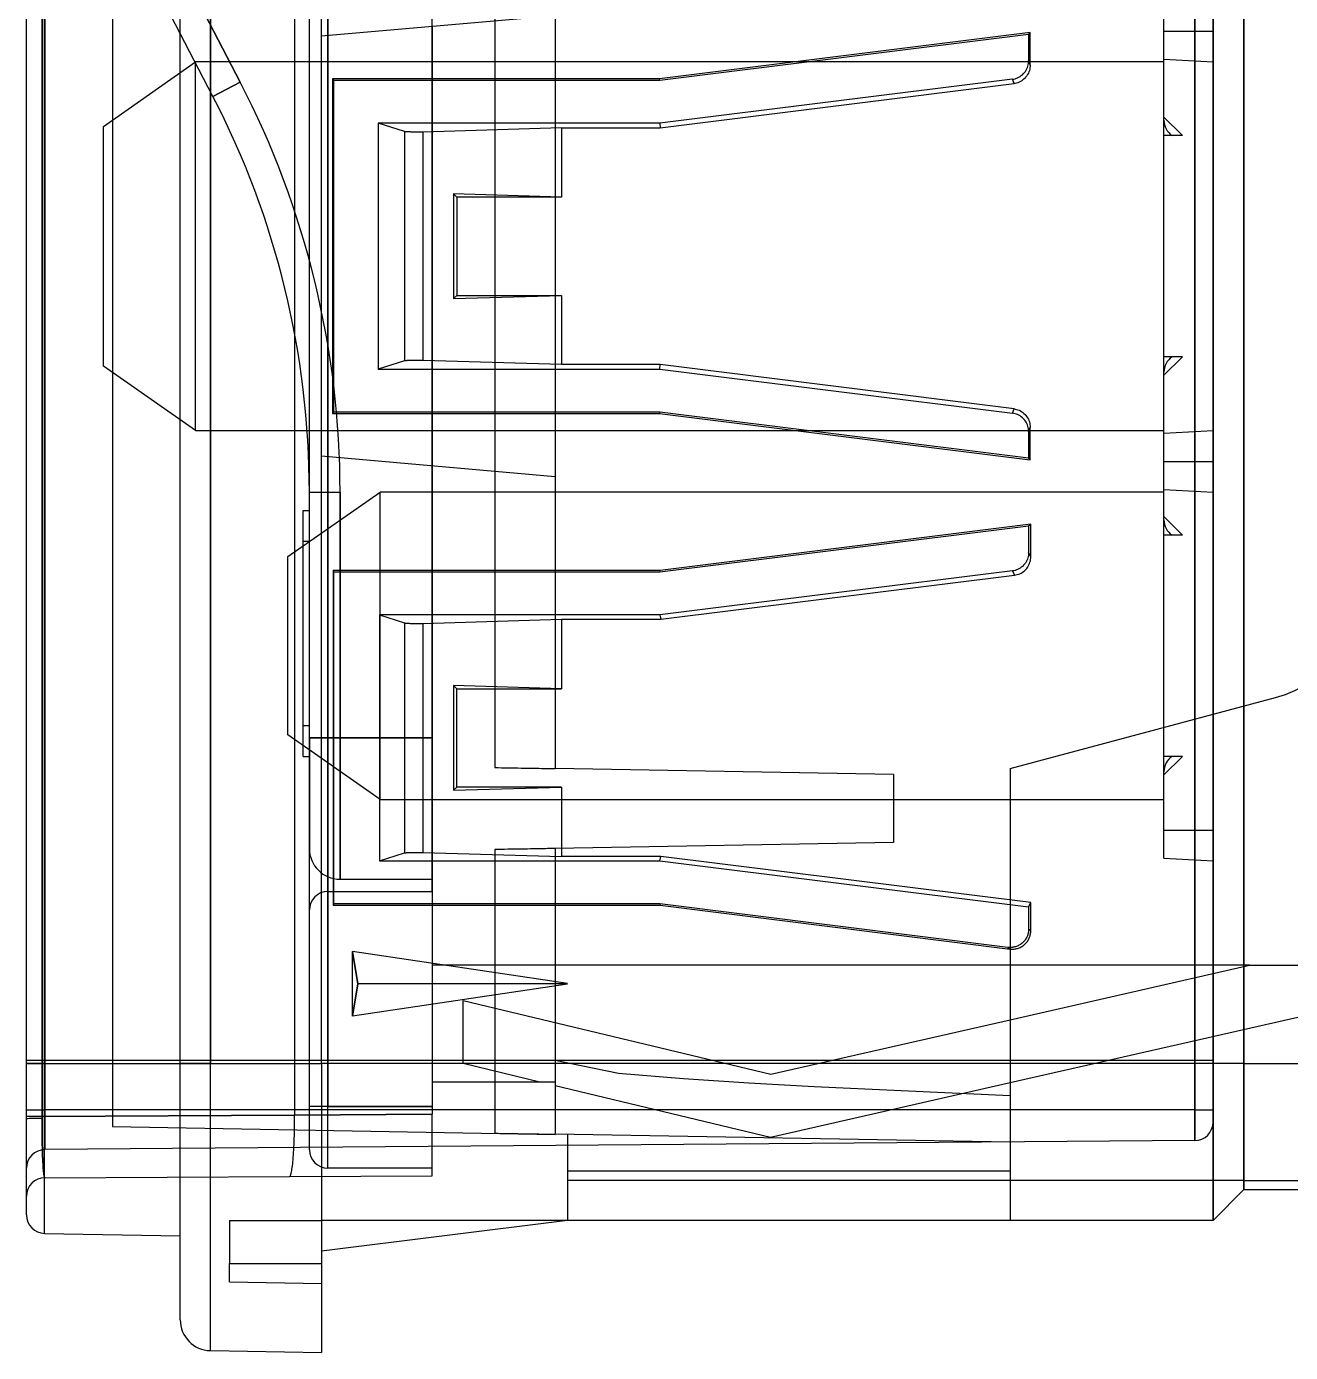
# Model space of a CAD drawing. Header units: millimetres. Extents: x -4.8 to 51.9, y -18 to 18.
# Drawn here: x -4.8 to 15.76, y -18 to 3.58 of the extents above; entities that cross this region are included whole.
import ezdxf

# ---------------------------------------------------------------- set-up
doc = ezdxf.new("R2010")
doc.units = ezdxf.units.MM
doc.layers.add('MAIN-1', color=7, linetype='Continuous')
doc.layers.add('MAIN-2', color=7, linetype='Continuous')

msp = doc.modelspace()

# ---------------------------------------------------------------- linework, layer by layer
at = {"layer": 'MAIN-1'}
for p, q in [((-4.8, -13.3), (-4.8, 13.3)), ((-4.505, 13.3), (-4.505, -13.3)), ((-2.3, -13.3), (-2.3, 13.3)), ((-1.809, 13.3), (-1.809, -13.3)), ((0, -13.3), (0, 13.3)), ((11.524, 3.478), (5.498, 2.724)), ((11.5, 3.45), (11.524, 3.478)), ((11.524, 2.944), (11.524, 3.478)), ((5.5, 2.7), (11.5, 3.45)), ((11.5, 3.45), (11.5, 3.015)), ((11.4, 2.791), (11.417, 2.808)), ((11.417, 2.808), (11.433, 2.825)), ((11.433, 2.825), (11.447, 2.845)), ((11.447, 2.845), (11.46, 2.865)), ((11.46, 2.865), (11.471, 2.885)), ((11.471, 2.885), (11.48, 2.907)), ((11.48, 2.907), (11.487, 2.929)), ((11.495, 2.815), (11.484, 2.794)), ((11.487, 2.929), (11.493, 2.95)), ((11.493, 2.95), (11.497, 2.972)), ((11.504, 2.836), (11.495, 2.815)), ((11.497, 2.972), (11.499, 2.994)), ((11.499, 2.994), (11.5, 3.015)), ((11.5, 3.015), (11.524, 2.944)), ((11.512, 2.858), (11.504, 2.836)), ((11.517, 2.88), (11.512, 2.858)), ((11.521, 2.901), (11.517, 2.88)), ((11.524, 2.923), (11.521, 2.901)), ((11.524, 2.944), (11.524, 2.923)), ((0.176, 2.724), (0.176, -2.724)), ((5.498, 2.724), (0.176, 2.724)), ((0.2, 2.7), (0.176, 2.724)), ((0.2, 2.7), (5.5, 2.7)), ((0.2, -2.7), (0.2, 2.7)), ((1.8, 2.7), (1.8, 2)), ((5.5, 2.7), (5.498, 2.724)), ((11.237, 2.717), (5.5, 2)), ((5.505, 1.927), (11.262, 2.646)), ((11.237, 2.717), (11.258, 2.721)), ((11.262, 2.646), (11.237, 2.717)), ((11.258, 2.721), (11.279, 2.726)), ((11.283, 2.65), (11.262, 2.646)), ((11.279, 2.726), (11.301, 2.732)), ((11.304, 2.655), (11.283, 2.65)), ((11.301, 2.732), (11.321, 2.74)), ((11.325, 2.661), (11.304, 2.655)), ((11.321, 2.74), (11.342, 2.751)), ((11.346, 2.67), (11.325, 2.661)), ((11.342, 2.751), (11.362, 2.762)), ((11.367, 2.68), (11.346, 2.67)), ((11.362, 2.762), (11.381, 2.776)), ((11.387, 2.692), (11.367, 2.68)), ((11.381, 2.776), (11.4, 2.791)), ((11.406, 2.705), (11.387, 2.692)), ((11.424, 2.72), (11.406, 2.705)), ((11.441, 2.737), (11.424, 2.72)), ((11.457, 2.755), (11.441, 2.737)), ((11.471, 2.774), (11.457, 2.755)), ((11.484, 2.794), (11.471, 2.774)), ((0.922, 2), (0.922, -2)), ((5.5, 2), (0.922, 2)), ((1.35, 1.866), (0.922, 2)), ((5.5, 2), (5.505, 1.927)), ((1.352, 1.865), (1.35, 1.866)), ((1.35, 1.866), (1.35, -1.866)), ((1.354, 1.865), (1.352, 1.865)), ((1.357, 1.864), (1.354, 1.865)), ((1.36, 1.864), (1.357, 1.864)), ((1.364, 1.863), (1.36, 1.864)), ((1.369, 1.863), (1.364, 1.863)), ((1.374, 1.862), (1.369, 1.863)), ((1.38, 1.862), (1.374, 1.862)), ((1.386, 1.861), (1.38, 1.862)), ((1.393, 1.861), (1.386, 1.861)), ((1.4, 1.86), (1.393, 1.861)), ((1.408, 1.86), (1.4, 1.86)), ((1.417, 1.86), (1.408, 1.86)), ((1.426, 1.859), (1.417, 1.86)), ((1.436, 1.859), (1.426, 1.859)), ((1.446, 1.859), (1.436, 1.859)), ((1.457, 1.858), (1.446, 1.859)), ((1.467, 1.858), (1.457, 1.858)), ((1.478, 1.858), (1.467, 1.858)), ((1.49, 1.858), (1.478, 1.858)), ((1.501, 1.857), (1.49, 1.858)), ((1.513, 1.857), (1.501, 1.857)), ((1.524, 1.857), (1.513, 1.857)), ((1.536, 1.857), (1.524, 1.857)), ((1.547, 1.857), (1.536, 1.857)), ((1.559, 1.857), (1.547, 1.857)), ((1.57, 1.857), (1.559, 1.857)), ((1.581, 1.857), (1.57, 1.857)), ((1.591, 1.857), (1.581, 1.857)), ((1.602, 1.857), (1.591, 1.857)), ((1.611, 1.858), (1.602, 1.857)), ((1.621, 1.858), (1.611, 1.858)), ((1.63, 1.858), (1.621, 1.858)), ((1.639, 1.858), (1.63, 1.858)), ((1.647, 1.858), (1.639, 1.858)), ((3.899, 1.927), (1.647, 1.858)), ((1.647, 1.858), (1.647, -1.858)), ((3.899, 1.927), (5.505, 1.927)), ((3.899, 1.927), (3.899, 0.8)), ((2.146, 0.853), (2.199, 0.8)), ((2.146, 0.853), (2.146, -0.853)), ((3.899, 0.8), (2.146, 0.853)), ((3.899, 0.8), (2.199, 0.8)), ((2.199, 0.8), (2.199, -0.8)), ((2.146, -0.853), (2.199, -0.8)), ((2.146, -0.853), (3.899, -0.8)), ((2.199, -0.8), (3.899, -0.8)), ((3.899, -0.8), (3.899, -1.927)), ((1.35, -1.866), (0.922, -2)), ((1.352, -1.865), (1.35, -1.866)), ((1.354, -1.865), (1.352, -1.865)), ((1.357, -1.864), (1.354, -1.865)), ((1.36, -1.864), (1.357, -1.864)), ((1.364, -1.863), (1.36, -1.864)), ((1.369, -1.863), (1.364, -1.863)), ((1.374, -1.862), (1.369, -1.863)), ((1.38, -1.862), (1.374, -1.862)), ((1.386, -1.861), (1.38, -1.862)), ((1.393, -1.861), (1.386, -1.861)), ((1.4, -1.86), (1.393, -1.861)), ((1.408, -1.86), (1.4, -1.86)), ((1.417, -1.86), (1.408, -1.86)), ((1.426, -1.859), (1.417, -1.86)), ((1.436, -1.859), (1.426, -1.859)), ((1.446, -1.859), (1.436, -1.859)), ((1.457, -1.858), (1.446, -1.859)), ((1.467, -1.858), (1.457, -1.858)), ((1.478, -1.858), (1.467, -1.858)), ((1.49, -1.858), (1.478, -1.858)), ((1.501, -1.857), (1.49, -1.858)), ((1.513, -1.857), (1.501, -1.857)), ((1.524, -1.857), (1.513, -1.857)), ((1.536, -1.857), (1.524, -1.857)), ((1.547, -1.857), (1.536, -1.857)), ((1.559, -1.857), (1.547, -1.857)), ((1.57, -1.857), (1.559, -1.857)), ((1.581, -1.857), (1.57, -1.857)), ((1.591, -1.857), (1.581, -1.857)), ((1.602, -1.857), (1.591, -1.857)), ((1.611, -1.858), (1.602, -1.857)), ((1.621, -1.858), (1.611, -1.858)), ((1.63, -1.858), (1.621, -1.858)), ((1.639, -1.858), (1.63, -1.858)), ((1.647, -1.858), (1.639, -1.858)), ((3.899, -1.927), (1.647, -1.858)), ((5.505, -1.927), (3.899, -1.927)), ((5.5, -2), (5.505, -1.927)), ((11.262, -2.646), (5.505, -1.927)), ((0.922, -2), (5.5, -2)), ((1.8, -2), (1.8, -2.7)), ((5.5, -2), (11.237, -2.717)), ((0.2, -2.7), (0.176, -2.724)), ((0.176, -2.724), (5.498, -2.724)), ((5.5, -2.7), (0.2, -2.7)), ((5.5, -2.7), (5.498, -2.724)), ((5.498, -2.724), (11.524, -3.478)), ((11.5, -3.45), (5.5, -2.7)), ((11.237, -2.717), (11.262, -2.646)), ((11.258, -2.721), (11.237, -2.717)), ((11.279, -2.726), (11.258, -2.721)), ((11.262, -2.646), (11.283, -2.65)), ((11.301, -2.732), (11.279, -2.726)), ((11.283, -2.65), (11.304, -2.655)), ((11.321, -2.74), (11.301, -2.732)), ((11.304, -2.655), (11.325, -2.661)), ((11.342, -2.751), (11.321, -2.74)), ((11.325, -2.661), (11.346, -2.67)), ((11.362, -2.762), (11.342, -2.751)), ((11.346, -2.67), (11.367, -2.68)), ((11.381, -2.776), (11.362, -2.762)), ((11.367, -2.68), (11.387, -2.692)), ((11.4, -2.791), (11.381, -2.776)), ((11.387, -2.692), (11.406, -2.705)), ((11.417, -2.808), (11.4, -2.791)), ((11.406, -2.705), (11.424, -2.72)), ((11.424, -2.72), (11.441, -2.737)), ((11.441, -2.737), (11.457, -2.755)), ((11.457, -2.755), (11.471, -2.774)), ((11.471, -2.774), (11.484, -2.794)), ((11.484, -2.794), (11.495, -2.815)), ((11.433, -2.825), (11.417, -2.808)), ((11.447, -2.845), (11.433, -2.825)), ((11.46, -2.865), (11.447, -2.845)), ((11.471, -2.885), (11.46, -2.865)), ((11.48, -2.907), (11.471, -2.885)), ((11.487, -2.929), (11.48, -2.907)), ((11.493, -2.95), (11.487, -2.929)), ((11.497, -2.972), (11.493, -2.95)), ((11.495, -2.815), (11.504, -2.836)), ((11.499, -2.994), (11.497, -2.972)), ((11.5, -3.015), (11.499, -2.994)), ((11.524, -2.944), (11.5, -3.015)), ((11.5, -3.015), (11.5, -3.45)), ((11.504, -2.836), (11.512, -2.858)), ((11.512, -2.858), (11.517, -2.88)), ((11.517, -2.88), (11.521, -2.901)), ((11.521, -2.901), (11.524, -2.923)), ((11.524, -2.923), (11.524, -2.944)), ((11.524, -3.478), (11.524, -2.944)), ((11.5, -3.45), (11.524, -3.478)), ((11.2, -8.5), (15.518, -7.343)), ((11.2, -8.5), (11.2, -13.25)), ((0.5, -12.526), (0.5, -11.474)), ((4, -11.995), (0.5, -11.474)), ((0.5, -11.474), (0.59, -12)), ((15.095, -11.7), (11.2, -11.7)), ((11.2, -12.587), (15.095, -11.7)), ((19.6, -11.7), (11.2, -13.612)), ((14.5, -11.835), (14.5, -11.7)), ((15, -11.7), (15, -11.722)), ((0.59, -12), (0.5, -12.526)), ((4, -12.005), (0.5, -12.526)), ((4, -12), (0.59, -12)), ((14.5, -15.2), (14.5, -12.861)), ((15, -12.747), (15, -15.2)), ((-4.8, -15.762), (-4.8, -13.3)), ((-4.8, -13.3), (-4.505, -13.3)), ((-4.505, -13.3), (-2.3, -13.3)), ((-4.505, -16.062), (-4.505, -13.3)), ((-2.3, -17.469), (-2.3, -13.3)), ((-2.3, -13.3), (-1.809, -13.3)), ((-1.809, -13.3), (0, -13.3)), ((-1.809, -17.968), (-1.809, -13.3)), ((11.2, -13.25), (0, -13.25)), ((0, -13.3), (0, -18)), ((11.2, -13.25), (11.2, -15.85)), ((14.5, -15.2), (11.2, -15.2)), ((15, -15.2), (14.5, -15.2)), ((14.5, -15.85), (14.5, -15.2)), ((15, -15.2), (16, -15.2)), ((15, -15.2), (15, -15.35)), ((15, -15.35), (14.5, -15.85)), ((15, -15.35), (16, -15.35)), ((11.2, -15.85), (0, -15.85)), ((4, -15.855), (0, -16.35)), ((14.5, -15.85), (11.2, -15.85)), ((-4.505, -16.062), (-2.3, -16.1)), ((-1.809, -17.968), (0, -18))]:
    msp.add_line(p, q, dxfattribs=at)
for centre, radius, start, end in [((15, -5.411), 2, 285, 0), ((-4.5, -15.762), 0.3, 180, 268.9999), ((-1.8, -17.469), 0.5, 180, 269)]:
    msp.add_arc(centre, radius, start, end, dxfattribs=at)
at = {"layer": 'MAIN-2'}
for p, q in [((-3.4, 14.325), (-3.4, -14.325)), ((-4.548, 14.159), (-4.548, -14.159)), ((-4.548, -14.159), (-4.548, 14.159)), ((-4.502, -14.05), (-4.502, 14.05)), ((-0.44, 14.137), (-0.44, -14.137)), ((-0.44, 14.137), (-0.44, -14.137)), ((14.202, 14.05), (14.202, -14.05)), ((14.5, -14.05), (14.5, 14.05)), ((-0.2, -14), (-0.2, 14)), ((0.1, 14), (0.1, -14)), ((0.1, -14), (0.1, 14)), ((-4.505, -13.3), (-4.505, 13.3)), ((-4.502, 13.25), (-4.502, -13.25)), ((-1.809, -13.3), (-1.809, 13.3)), ((14.202, -13.25), (14.202, 13.25)), ((14.5, 13.3), (14.5, -13.3)), ((15, -13.3), (15, 13.3)), ((14.5, -11.7), (14.5, 11.7)), ((15, 11.7), (15, -11.7)), ((13.7, 3.5), (13.7, 9.5)), ((2.817, 8.483), (2.817, -8.483)), ((0.1, 8), (0.1, -8)), ((0.1, -8), (0.1, 8)), ((1.8, -8), (1.8, 8)), ((-4.046, 7.925), (-1.324, 2.668)), ((-1.324, 2.668), (-4.046, 7.925)), ((-1.768, 2.438), (-4.49, 7.695)), ((3.8, 3.75), (0, 3.418)), ((3.8, 3.75), (3.8, -3.75)), ((1.8, -3.575), (1.8, 3.575)), ((1.8, 3.575), (1.8, 2.7)), ((13.7, 3.5), (14.5, 3.5)), ((13.7, 3.5), (14.5, 3.5)), ((13.7, 3.5), (14.5, 3.5)), ((13.7, 3.5), (14.5, 3.5)), ((13.7, 3.042), (13.7, 3.5)), ((0, -3.418), (0, 3.418)), ((0, 3.418), (0, 3.418)), ((13.7, -3.042), (13.7, 3.042)), ((13.7, 3.042), (14.5, 3)), ((13.7, 3.042), (13.7, 3.042)), ((-3.55, 1.95), (-2.05, 3)), ((-2.05, 3), (-2.05, 3)), ((13.7, 3), (-2.05, 3)), ((-2.05, -3), (-2.05, 3)), ((-2.05, -3), (-2.05, 3)), ((13.7, 3), (13.7, 3)), ((14.5, 3), (14.5, 3)), ((-1.324, 2.668), (-1.768, 2.438)), ((-1.768, 2.438), (-1.324, 2.668)), ((-1.768, 2.438), (-1.768, 2.438)), ((-3.55, 1.95), (-3.55, 1.95)), ((-3.55, -1.95), (-3.55, 1.95)), ((1.8, 2), (1.8, -2)), ((13.7, 2.1), (13.7, 2.1)), ((13.7, 2.1), (13.7, 2.1)), ((13.7, 2.1), (14, 1.8)), ((13.7, 2.1), (13.7, 2.1)), ((13.7, 2.05), (13.7, 2.1)), ((13.7, 2.05), (13.7, 2.05)), ((13.7, 1.8), (13.7, 1.8)), ((13.7, 1.8), (13.7, 1.8)), ((14, 1.8), (13.7, 1.8)), ((13.834, 1.8), (13.834, 1.8)), ((14, 1.8), (14, 1.8)), ((13.7, -1.8), (13.7, -1.8)), ((13.7, -1.8), (13.7, -1.8)), ((14, -1.8), (13.7, -2.1)), ((14, -1.8), (13.7, -1.8)), ((13.834, -1.8), (13.834, -1.8)), ((14, -1.8), (14, -1.8)), ((-2.05, -3), (-3.55, -1.95)), ((-3.55, -1.95), (-3.55, -1.95)), ((13.7, -2.1), (13.7, -2.05)), ((13.7, -2.05), (13.7, -2.05)), ((13.7, -2.1), (13.7, -2.1)), ((13.7, -2.1), (13.7, -2.1)), ((13.7, -2.1), (13.7, -2.1)), ((1.8, -2.7), (1.8, -3.575)), ((-2.05, -3), (13.7, -3)), ((-2.05, -3), (-2.05, -3)), ((13.7, -3.042), (14.5, -3)), ((13.7, -3), (13.7, -3)), ((14.5, -3), (14.5, -3)), ((13.7, -3.042), (13.7, -3.042)), ((13.7, -3.5), (13.7, -3.042)), ((3.8, -3.75), (0, -3.418)), ((0, -3.418), (0, -3.418)), ((1.8, -3.575), (1.8, -3.575)), ((1.8, -3.575), (1.8, -3.575)), ((1.8, -3.575), (1.8, -13.6)), ((1.8, -3.575), (1.8, -14.125)), ((13.7, -3.5), (14.5, -3.5)), ((13.7, -3.5), (14.5, -3.5)), ((13.7, -9.5), (13.7, -3.5)), ((13.7, -3.5), (14.5, -3.5)), ((13.7, -3.5), (14.5, -3.5)), ((3.8, -3.75), (3.8, -8.5)), ((3.8, -3.75), (3.8, -3.75)), ((-0.55, -5.05), (0.95, -4)), ((-0.2, -4), (0.3, -4)), ((-0.2, -8), (-0.2, -4)), ((-0.2, -4), (0.3, -4)), ((-0.2, -4), (-0.2, -4)), ((0.3, -4), (0.3, -8)), ((0.3, -8), (0.3, -4)), ((13.7, -4), (0.95, -4)), ((0.95, -9), (0.95, -4)), ((0.95, -9), (0.95, -4)), ((0.95, -4), (0.95, -4)), ((13.7, -3.958), (14.5, -4)), ((13.7, -3.958), (13.7, -3.958)), ((13.7, -4), (13.7, -4)), ((14.5, -4), (14.5, -4)), ((-0.3, -4.3), (-0.2, -4.3)), ((-0.3, -8.3), (-0.3, -4.3)), ((11.535, -4.523), (5.509, -5.277)), ((11.5, -4.55), (11.535, -4.523)), ((11.535, -5.055), (11.535, -4.523)), ((13.7, -4.4), (13.7, -4.4)), ((13.7, -4.4), (13.7, -4.4)), ((13.7, -4.45), (13.7, -4.4)), ((13.7, -4.4), (14, -4.7)), ((13.7, -4.4), (13.7, -4.4)), ((13.7, -4.45), (13.7, -4.45)), ((5.5, -5.3), (11.5, -4.55)), ((11.5, -4.55), (11.5, -4.985)), ((13.7, -4.7), (13.7, -4.7)), ((13.7, -4.7), (13.7, -4.7)), ((14, -4.7), (13.7, -4.7)), ((13.834, -4.7), (13.834, -4.7)), ((14, -4.7), (14, -4.7)), ((-0.3, -4.8), (-0.2, -4.8)), ((-0.2, -7.8), (-0.2, -4.8)), ((-0.55, -7.95), (-0.55, -5.05)), ((-0.55, -5.05), (-0.55, -5.05)), ((11.433, -5.175), (11.417, -5.192)), ((11.447, -5.155), (11.433, -5.175)), ((11.46, -5.135), (11.447, -5.155)), ((11.471, -5.115), (11.46, -5.135)), ((11.48, -5.093), (11.471, -5.115)), ((11.487, -5.071), (11.48, -5.093)), ((11.493, -5.05), (11.487, -5.071)), ((11.497, -5.028), (11.493, -5.05)), ((11.499, -5.006), (11.497, -5.028)), ((11.5, -4.985), (11.499, -5.006)), ((11.535, -5.055), (11.5, -4.985)), ((11.505, -5.184), (11.515, -5.163)), ((11.515, -5.163), (11.522, -5.141)), ((11.522, -5.141), (11.528, -5.119)), ((11.528, -5.119), (11.532, -5.097)), ((11.532, -5.097), (11.534, -5.076)), ((11.534, -5.076), (11.535, -5.055)), ((5.509, -5.277), (0.188, -5.278)), ((0.188, -5.278), (0.188, -10.722)), ((0.2, -5.3), (0.188, -5.278)), ((0.2, -5.3), (5.5, -5.3)), ((0.2, -10.7), (0.2, -5.3)), ((5.5, -5.3), (5.509, -5.277)), ((11.237, -5.283), (5.5, -6)), ((5.515, -6.07), (11.272, -5.352)), ((11.258, -5.279), (11.237, -5.283)), ((11.237, -5.283), (11.272, -5.352)), ((11.279, -5.274), (11.258, -5.279)), ((11.272, -5.352), (11.293, -5.349)), ((11.301, -5.268), (11.279, -5.274)), ((11.293, -5.349), (11.314, -5.344)), ((11.321, -5.26), (11.301, -5.268)), ((11.314, -5.344), (11.335, -5.337)), ((11.342, -5.249), (11.321, -5.26)), ((11.335, -5.337), (11.356, -5.329)), ((11.362, -5.238), (11.342, -5.249)), ((11.356, -5.329), (11.377, -5.319)), ((11.381, -5.224), (11.362, -5.238)), ((11.377, -5.319), (11.397, -5.307)), ((11.4, -5.209), (11.381, -5.224)), ((11.397, -5.307), (11.416, -5.294)), ((11.417, -5.192), (11.4, -5.209)), ((11.416, -5.294), (11.435, -5.279)), ((11.435, -5.279), (11.452, -5.262)), ((11.452, -5.262), (11.468, -5.244)), ((11.468, -5.244), (11.482, -5.225)), ((11.482, -5.225), (11.494, -5.205)), ((11.494, -5.205), (11.505, -5.184)), ((5.5, -6), (0.939, -6)), ((0.939, -6), (1.35, -6.129)), ((0.939, -6), (0.939, -10)), ((5.5, -6), (5.515, -6.07)), ((1.35, -6.129), (1.353, -6.129)), ((1.35, -6.129), (1.35, -9.871)), ((1.353, -6.129), (1.356, -6.13)), ((1.356, -6.13), (1.361, -6.131)), ((1.361, -6.131), (1.367, -6.132)), ((1.367, -6.132), (1.374, -6.132)), ((1.374, -6.132), (1.382, -6.133)), ((1.382, -6.133), (1.391, -6.134)), ((1.391, -6.134), (1.401, -6.134)), ((1.401, -6.134), (1.413, -6.135)), ((1.413, -6.135), (1.425, -6.135)), ((1.425, -6.135), (1.439, -6.136)), ((1.439, -6.136), (1.453, -6.136)), ((1.453, -6.136), (1.468, -6.137)), ((1.468, -6.137), (1.483, -6.137)), ((1.483, -6.137), (1.499, -6.137)), ((1.499, -6.137), (1.515, -6.137)), ((1.515, -6.137), (1.531, -6.138)), ((1.531, -6.138), (1.547, -6.138)), ((1.547, -6.138), (1.559, -6.138)), ((1.559, -6.138), (1.57, -6.138)), ((1.57, -6.138), (1.581, -6.137)), ((1.581, -6.137), (1.591, -6.137)), ((1.591, -6.137), (1.601, -6.137)), ((1.601, -6.137), (1.611, -6.137)), ((1.611, -6.137), (1.621, -6.137)), ((1.621, -6.137), (1.63, -6.137)), ((1.63, -6.137), (1.639, -6.136)), ((1.639, -6.136), (1.647, -6.136)), ((1.647, -6.136), (3.899, -6.069)), ((1.647, -6.136), (1.647, -9.864)), ((3.899, -6.069), (3.899, -7.2)), ((3.899, -6.069), (5.515, -6.07)), ((3.899, -7.2), (2.146, -7.147)), ((2.146, -7.147), (2.199, -7.2)), ((2.146, -7.147), (2.146, -8.853)), ((2.199, -8.8), (2.199, -7.2)), ((2.199, -7.2), (3.899, -7.2)), ((15.518, -7.343), (15.518, -7.343)), ((0.95, -9), (-0.55, -7.95)), ((-0.55, -7.95), (-0.55, -7.95)), ((-0.3, -7.8), (-0.2, -7.8)), ((-0.2, -8), (0.1, -8)), ((0.1, -8), (-0.2, -8)), ((0.3, -8), (-0.2, -8)), ((-0.2, -8), (-0.2, -9.8)), ((-0.2, -8), (0.3, -8)), ((0.1, -8), (0.1, -10.5)), ((0.1, -8), (0.1, -10.5)), ((1.8, -8), (0.1, -8)), ((0.1, -8), (1.8, -8)), ((0.3, -8), (1.8, -8)), ((0.3, -8), (0.3, -10.3)), ((0.3, -8), (1.8, -8)), ((0.3, -10.3), (0.3, -8)), ((1.8, -10.5), (1.8, -8)), ((-0.3, -8.3), (-0.2, -8.3)), ((13.7, -8.3), (13.7, -8.3)), ((13.7, -8.3), (13.7, -8.3)), ((14, -8.3), (13.7, -8.3)), ((14, -8.3), (13.7, -8.6)), ((13.834, -8.3), (13.834, -8.3)), ((14, -8.3), (14, -8.3)), ((2.817, -8.483), (2.87, -8.484)), ((2.87, -8.484), (2.923, -8.485)), ((2.923, -8.485), (2.977, -8.486)), ((2.977, -8.486), (3.031, -8.487)), ((3.031, -8.487), (3.086, -8.488)), ((3.086, -8.488), (3.14, -8.488)), ((3.14, -8.488), (3.194, -8.489)), ((3.194, -8.489), (3.247, -8.49)), ((3.247, -8.49), (3.3, -8.491)), ((3.3, -8.491), (3.35, -8.492)), ((3.35, -8.492), (3.4, -8.493)), ((3.4, -8.493), (3.447, -8.494)), ((3.447, -8.494), (3.492, -8.495)), ((3.492, -8.495), (3.534, -8.495)), ((3.534, -8.495), (3.574, -8.496)), ((3.574, -8.496), (3.611, -8.497)), ((3.611, -8.497), (3.644, -8.497)), ((3.644, -8.497), (3.675, -8.498)), ((3.675, -8.498), (3.702, -8.498)), ((3.702, -8.498), (3.726, -8.499)), ((3.726, -8.499), (3.746, -8.499)), ((3.746, -8.499), (3.763, -8.499)), ((3.763, -8.499), (3.777, -8.5)), ((3.777, -8.5), (3.787, -8.5)), ((3.787, -8.5), (3.794, -8.5)), ((3.794, -8.5), (3.799, -8.5)), ((3.799, -8.5), (3.8, -8.5)), ((9.3, -8.596), (3.8, -8.5)), ((3.8, -8.5), (3.8, -8.5)), ((3.8, -8.5), (3.8, -8.5)), ((9.3, -8.596), (9.3, -9.704)), ((9.3, -8.596), (9.3, -8.596)), ((9.3, -8.596), (9.3, -8.596)), ((11.2, -8.5), (11.2, -8.5)), ((13.7, -8.6), (13.7, -8.55)), ((13.7, -8.55), (13.7, -8.55)), ((13.7, -8.6), (13.7, -8.6)), ((13.7, -8.6), (13.7, -8.6)), ((13.7, -8.6), (13.7, -8.6)), ((2.146, -8.853), (3.899, -8.8)), ((2.146, -8.853), (2.199, -8.8)), ((3.899, -8.8), (2.199, -8.8)), ((3.899, -8.8), (3.899, -9.931)), ((0.95, -9), (13.7, -9)), ((0.95, -9), (0.95, -9)), ((13.7, -9), (13.7, -9)), ((9.3, -9.704), (3.8, -9.8)), ((9.3, -9.704), (9.3, -9.704)), ((9.3, -9.704), (9.3, -9.704)), ((13.7, -9.5), (14.5, -9.5)), ((13.7, -9.5), (14.5, -9.5)), ((13.7, -9.958), (13.7, -9.5)), ((-0.2, -9.8), (-0.2, -9.8)), ((0.939, -10), (1.35, -9.871)), ((1.35, -9.871), (1.353, -9.871)), ((1.353, -9.871), (1.356, -9.87)), ((1.356, -9.87), (1.361, -9.869)), ((1.361, -9.869), (1.367, -9.868)), ((1.367, -9.868), (1.374, -9.868)), ((1.374, -9.868), (1.382, -9.867)), ((1.382, -9.867), (1.391, -9.866)), ((1.391, -9.866), (1.401, -9.866)), ((1.401, -9.866), (1.413, -9.865)), ((1.413, -9.865), (1.425, -9.865)), ((1.425, -9.865), (1.439, -9.864)), ((1.439, -9.864), (1.453, -9.864)), ((1.453, -9.864), (1.468, -9.863)), ((1.468, -9.863), (1.483, -9.863)), ((1.483, -9.863), (1.499, -9.863)), ((1.499, -9.863), (1.515, -9.863)), ((1.515, -9.863), (1.531, -9.862)), ((1.531, -9.862), (1.547, -9.862)), ((1.547, -9.862), (1.559, -9.862)), ((1.559, -9.862), (1.57, -9.862)), ((1.57, -9.862), (1.581, -9.863)), ((1.581, -9.863), (1.591, -9.863)), ((1.591, -9.863), (1.601, -9.863)), ((1.601, -9.863), (1.611, -9.863)), ((1.611, -9.863), (1.621, -9.863)), ((1.621, -9.863), (1.63, -9.863)), ((1.63, -9.863), (1.639, -9.864)), ((1.639, -9.864), (1.647, -9.864)), ((1.647, -9.864), (3.899, -9.931)), ((2.87, -9.816), (2.817, -9.817)), ((2.817, -9.817), (2.817, -14.433)), ((2.923, -9.815), (2.87, -9.816)), ((2.977, -9.814), (2.923, -9.815)), ((3.031, -9.813), (2.977, -9.814)), ((3.086, -9.812), (3.031, -9.813)), ((3.14, -9.812), (3.086, -9.812)), ((3.194, -9.811), (3.14, -9.812)), ((3.247, -9.81), (3.194, -9.811)), ((3.3, -9.809), (3.247, -9.81)), ((3.35, -9.808), (3.3, -9.809)), ((3.4, -9.807), (3.35, -9.808)), ((3.447, -9.806), (3.4, -9.807)), ((3.492, -9.805), (3.447, -9.806)), ((3.534, -9.805), (3.492, -9.805)), ((3.574, -9.804), (3.534, -9.805)), ((3.611, -9.803), (3.574, -9.804)), ((3.644, -9.803), (3.611, -9.803)), ((3.675, -9.802), (3.644, -9.803)), ((3.702, -9.802), (3.675, -9.802)), ((3.726, -9.801), (3.702, -9.802)), ((3.746, -9.801), (3.726, -9.801)), ((3.763, -9.801), (3.746, -9.801)), ((3.777, -9.8), (3.763, -9.801)), ((3.787, -9.8), (3.777, -9.8)), ((3.794, -9.8), (3.787, -9.8)), ((3.799, -9.8), (3.794, -9.8)), ((3.8, -9.8), (3.799, -9.8)), ((3.8, -9.8), (3.8, -13.25)), ((3.8, -9.8), (3.8, -9.8)), ((3.8, -9.8), (3.8, -9.8)), ((0.939, -10), (5.5, -10)), ((5.515, -9.93), (3.899, -9.931)), ((5.5, -10), (5.515, -9.93)), ((5.5, -10), (11.5, -10.75)), ((11.535, -10.68), (5.515, -9.93)), ((13.7, -9.958), (14.5, -10)), ((13.7, -9.958), (13.7, -9.958)), ((14.5, -10), (14.5, -10)), ((0.3, -10.3), (1.8, -10.3)), ((0.3, -10.3), (0.3, -10.3)), ((1.8, -10.3), (1.8, -10.3)), ((0.1, -10.5), (0.1, -10.5)), ((0.1, -10.5), (1.8, -10.5)), ((1.8, -10.5), (1.8, -10.5)), ((0.2, -10.7), (0.188, -10.722)), ((0.188, -10.722), (5.509, -10.723)), ((5.5, -10.7), (0.2, -10.7)), ((5.5, -10.7), (5.509, -10.723)), ((11.163, -11.408), (5.5, -10.7)), ((5.509, -10.723), (11.198, -11.435)), ((11.5, -10.75), (11.535, -10.68)), ((11.5, -10.75), (11.5, -11.11)), ((11.535, -11.137), (11.535, -10.68)), ((-0.2, -10.8), (-0.2, -10.8)), ((11.48, -11.218), (11.474, -11.231)), ((11.485, -11.204), (11.48, -11.218)), ((11.489, -11.191), (11.485, -11.204)), ((11.492, -11.177), (11.489, -11.191)), ((11.495, -11.163), (11.492, -11.177)), ((11.497, -11.15), (11.495, -11.163)), ((11.499, -11.136), (11.497, -11.15)), ((11.5, -11.123), (11.499, -11.136)), ((11.5, -11.11), (11.5, -11.123)), ((11.535, -11.137), (11.5, -11.11)), ((11.52, -11.231), (11.524, -11.218)), ((11.524, -11.218), (11.527, -11.204)), ((11.527, -11.204), (11.53, -11.19)), ((11.53, -11.19), (11.532, -11.177)), ((11.532, -11.177), (11.534, -11.164)), ((11.534, -11.164), (11.535, -11.15)), ((11.535, -11.15), (11.535, -11.137)), ((11.163, -11.408), (11.198, -11.435)), ((11.176, -11.409), (11.163, -11.408)), ((11.189, -11.41), (11.176, -11.409)), ((11.202, -11.41), (11.189, -11.41)), ((11.216, -11.41), (11.202, -11.41)), ((11.23, -11.409), (11.216, -11.41)), ((11.244, -11.407), (11.23, -11.409)), ((11.258, -11.405), (11.244, -11.407)), ((11.272, -11.401), (11.258, -11.405)), ((11.265, -11.436), (11.279, -11.434)), ((11.286, -11.397), (11.272, -11.401)), ((11.279, -11.434), (11.293, -11.432)), ((11.3, -11.393), (11.286, -11.397)), ((11.293, -11.432), (11.307, -11.429)), ((11.314, -11.388), (11.3, -11.393)), ((11.307, -11.429), (11.321, -11.425)), ((11.328, -11.381), (11.314, -11.388)), ((11.321, -11.425), (11.335, -11.42)), ((11.342, -11.375), (11.328, -11.381)), ((11.335, -11.42), (11.349, -11.415)), ((11.355, -11.367), (11.342, -11.375)), ((11.349, -11.415), (11.363, -11.409)), ((11.368, -11.359), (11.355, -11.367)), ((11.363, -11.409), (11.377, -11.402)), ((11.381, -11.35), (11.368, -11.359)), ((11.377, -11.402), (11.39, -11.394)), ((11.393, -11.34), (11.381, -11.35)), ((11.39, -11.394), (11.403, -11.386)), ((11.404, -11.33), (11.393, -11.34)), ((11.403, -11.386), (11.415, -11.377)), ((11.415, -11.319), (11.404, -11.33)), ((11.426, -11.308), (11.415, -11.319)), ((11.415, -11.377), (11.428, -11.367)), ((11.436, -11.296), (11.426, -11.308)), ((11.428, -11.367), (11.439, -11.357)), ((11.445, -11.284), (11.436, -11.296)), ((11.439, -11.357), (11.45, -11.346)), ((11.453, -11.271), (11.445, -11.284)), ((11.45, -11.346), (11.461, -11.335)), ((11.461, -11.258), (11.453, -11.271)), ((11.468, -11.245), (11.461, -11.258)), ((11.461, -11.335), (11.47, -11.323)), ((11.474, -11.231), (11.468, -11.245)), ((11.47, -11.323), (11.48, -11.311)), ((11.48, -11.311), (11.488, -11.298)), ((11.488, -11.298), (11.496, -11.285)), ((11.496, -11.285), (11.503, -11.272)), ((11.503, -11.272), (11.509, -11.259)), ((11.509, -11.259), (11.515, -11.245)), ((11.515, -11.245), (11.52, -11.231)), ((4, -11.995), (0.5, -11.474)), ((0.5, -12.526), (0.5, -11.474)), ((0.59, -12), (0.5, -11.474)), ((11.198, -11.435), (11.211, -11.436)), ((11.211, -11.436), (11.224, -11.437)), ((11.224, -11.437), (11.237, -11.437)), ((11.237, -11.437), (11.251, -11.437)), ((11.251, -11.437), (11.265, -11.436)), ((11.2, -11.7), (1.8, -11.7)), ((1.8, -11.7), (1.8, -11.7)), ((14.5, -12.861), (14.5, -11.835)), ((15, -11.722), (15, -12.747)), ((15.095, -11.7), (19.6, -11.7)), ((15.095, -11.7), (15.095, -11.7)), ((15.095, -11.7), (15.095, -11.7)), ((0.5, -12.526), (0.59, -12)), ((4, -12.005), (0.5, -12.526)), ((4, -12), (0.59, -12)), ((2.3, -12.272), (7.306, -13.473)), ((2.3, -13.3), (2.3, -12.272)), ((2.3, -12.272), (2.3, -12.272)), ((2.3, -12.272), (2.3, -12.272)), ((7.306, -13.473), (11.2, -12.587)), ((-4.502, -13.25), (-4.8, -13.25)), ((-4.505, -13.3), (-4.8, -13.3)), ((-4.505, -16.062), (-4.505, -13.3)), ((-4.505, -13.3), (-2.3, -13.3)), ((14.202, -13.25), (-4.502, -13.25)), ((-4.502, -13.25), (-4.502, -14.699)), ((-1.809, -13.3), (-2.3, -13.3)), ((-1.809, -17.968), (-1.809, -13.3)), ((-1.809, -13.3), (0, -13.3)), ((14.5, -13.3), (0, -13.3)), ((3.55, -13.6), (2.3, -13.3)), ((2.3, -13.3), (2.3, -13.3)), ((2.3, -13.3), (2.3, -13.3)), ((4.827, -13.458), (3.8, -13.25)), ((3.8, -13.25), (3.8, -14.45)), ((14.202, -14.552), (14.202, -13.25)), ((14.5, -13.25), (14.202, -13.25)), ((14.5, -13.3), (14.5, -15.85)), ((15, -13.3), (14.5, -13.3)), ((15, -13.3), (16, -13.3)), ((15, -15.35), (15, -13.3)), ((5.887, -13.548), (4.827, -13.458)), ((6.949, -13.617), (5.887, -13.548)), ((7.306, -13.473), (7.306, -13.473)), ((7.306, -13.473), (7.306, -13.473)), ((3.8, -13.6), (1.8, -13.6)), ((1.8, -13.6), (1.8, -13.6)), ((3.55, -13.6), (3.55, -13.6)), ((3.55, -13.6), (3.55, -13.6)), ((3.8, -13.6), (3.8, -13.6)), ((3.8, -13.6), (3.8, -13.6)), ((3.8, -13.6), (3.8, -13.6)), ((3.8, -13.66), (3.8, -13.66)), ((3.8, -13.66), (3.8, -13.66)), ((7.3, -14.5), (3.8, -13.66)), ((8.011, -13.676), (6.949, -13.617)), ((11.2, -13.612), (7.3, -14.5)), ((9.074, -13.729), (8.011, -13.676)), ((10.137, -13.777), (9.074, -13.729)), ((11.2, -13.822), (10.137, -13.777)), ((0.1, -14), (-0.2, -14)), ((0.1, -14), (-0.2, -14)), ((-0.2, -14.7), (-0.2, -14)), ((0.1, -14), (1.8, -14)), ((0.1, -15), (0.1, -14)), ((1.8, -14), (0.1, -14)), ((0.1, -15), (0.1, -14)), ((-4.8, -14.05), (-4.502, -14.05)), ((-4.548, -14.159), (-4.8, -14.159)), ((-4.548, -14.159), (-4.8, -14.159)), ((-0.44, -14.138), (-4.548, -14.159)), ((-4.548, -14.159), (-0.44, -14.138)), ((-4.548, -14.159), (-4.548, -14.205)), ((-4.548, -14.164), (-4.548, -14.159)), ((-4.548, -14.168), (-4.548, -14.164)), ((-4.548, -14.173), (-4.548, -14.168)), ((-4.548, -14.177), (-4.548, -14.173)), ((-4.548, -14.182), (-4.548, -14.177)), ((-4.548, -14.186), (-4.548, -14.182)), ((-4.548, -14.191), (-4.548, -14.186)), ((-4.548, -14.243), (-4.548, -14.191)), ((-4.548, -14.205), (-4.548, -14.252)), ((-4.502, -14.05), (-4.502, -14.699)), ((14.202, -14.05), (-4.502, -14.05)), ((1.8, -14.125), (-0.44, -14.137)), ((-0.44, -14.137), (1.8, -14.125)), ((-0.44, -14.137), (-0.44, -14.137)), ((-0.44, -14.137), (-0.44, -14.137)), ((-0.44, -14.137), (-0.44, -14.137)), ((-0.44, -14.137), (-0.44, -14.137)), ((-0.44, -14.137), (-0.44, -14.137)), ((-0.44, -14.137), (-0.44, -14.138)), ((-0.44, -14.138), (-0.44, -14.137)), ((-0.44, -14.137), (-0.44, -14.137)), ((-0.44, -14.137), (-0.44, -14.137)), ((-0.44, -14.137), (-0.44, -14.137)), ((-0.44, -14.137), (-0.44, -14.137)), ((-0.44, -14.137), (-0.44, -14.137)), ((-0.44, -14.184), (-0.44, -14.138)), ((-0.44, -14.184), (-0.44, -14.138)), ((-0.44, -14.23), (-0.44, -14.184)), ((-0.44, -14.23), (-0.44, -14.184)), ((-0.44, -14.278), (-0.44, -14.23)), ((-0.44, -14.278), (-0.44, -14.23)), ((1.8, -14.171), (1.8, -14.125)), ((1.8, -14.218), (1.8, -14.171)), ((1.8, -14.265), (1.8, -14.218)), ((14.202, -14.05), (14.202, -14.552)), ((14.202, -14.05), (14.5, -14.05)), ((14.5, -14.252), (14.5, -14.05)), ((-4.548, -14.295), (-4.548, -14.243)), ((-4.548, -14.252), (-4.548, -14.299)), ((-4.548, -14.349), (-4.548, -14.295)), ((-4.548, -14.299), (-4.548, -14.347)), ((-4.548, -14.347), (-4.547, -14.395)), ((-4.547, -14.402), (-4.548, -14.349)), ((-4.547, -14.395), (-4.547, -14.443)), ((-4.547, -14.456), (-4.547, -14.402)), ((-4.547, -14.443), (-4.546, -14.491)), ((-3.4, -14.325), (-3.4, -14.325)), ((-3.4, -14.325), (3.8, -14.451)), ((-0.443, -14.47), (-0.442, -14.422)), ((-0.443, -14.47), (-0.442, -14.422)), ((-0.442, -14.422), (-0.441, -14.373)), ((-0.442, -14.422), (-0.441, -14.373)), ((-0.441, -14.373), (-0.44, -14.325)), ((-0.441, -14.373), (-0.44, -14.325)), ((-0.44, -14.325), (-0.44, -14.278)), ((-0.44, -14.325), (-0.44, -14.278)), ((1.8, -14.313), (1.8, -14.265)), ((1.8, -14.361), (1.8, -14.313)), ((1.8, -14.409), (1.8, -14.361)), ((1.8, -14.457), (1.8, -14.409)), ((2.817, -14.433), (2.87, -14.434)), ((2.87, -14.434), (2.923, -14.435)), ((2.923, -14.435), (2.977, -14.436)), ((2.977, -14.436), (3.031, -14.437)), ((3.031, -14.437), (3.086, -14.438)), ((3.086, -14.438), (3.14, -14.438)), ((3.14, -14.438), (3.194, -14.439)), ((3.194, -14.439), (3.247, -14.44)), ((3.247, -14.44), (3.3, -14.441)), ((3.3, -14.441), (3.35, -14.442)), ((3.35, -14.442), (3.4, -14.443)), ((3.4, -14.443), (3.447, -14.444)), ((3.447, -14.444), (3.492, -14.445)), ((3.492, -14.445), (3.534, -14.445)), ((3.534, -14.445), (3.574, -14.446)), ((3.574, -14.446), (3.611, -14.447)), ((3.611, -14.447), (3.644, -14.447)), ((3.644, -14.447), (3.675, -14.448)), ((3.675, -14.448), (3.702, -14.448)), ((3.702, -14.448), (3.726, -14.449)), ((3.726, -14.449), (3.746, -14.449)), ((3.746, -14.449), (3.763, -14.449)), ((3.763, -14.449), (3.777, -14.45)), ((3.777, -14.45), (3.787, -14.45)), ((3.787, -14.45), (3.794, -14.45)), ((3.794, -14.45), (3.799, -14.45)), ((3.799, -14.45), (3.8, -14.45)), ((11.2, -14.579), (3.8, -14.45)), ((3.8, -14.45), (3.8, -14.45)), ((3.8, -14.45), (3.8, -14.45)), ((3.8, -14.451), (3.8, -14.451)), ((4, -14.453), (4, -14.453)), ((4, -14.453), (4, -15.05)), ((14.5, -14.252), (14.5, -14.252)), ((-4.546, -14.51), (-4.547, -14.456)), ((-4.546, -14.491), (-4.545, -14.539)), ((-4.545, -14.563), (-4.546, -14.51)), ((-4.545, -14.539), (-4.544, -14.586)), ((-4.544, -14.615), (-4.545, -14.563)), ((-4.544, -14.586), (-4.543, -14.632)), ((-4.542, -14.667), (-4.544, -14.615)), ((-4.543, -14.632), (-4.542, -14.678)), ((-4.541, -14.717), (-4.542, -14.667)), ((14.202, -14.552), (-4.502, -14.699)), ((-0.452, -14.701), (-0.45, -14.657)), ((-0.452, -14.701), (-0.45, -14.657)), ((-0.45, -14.657), (-0.448, -14.611)), ((-0.45, -14.657), (-0.448, -14.611)), ((-0.448, -14.611), (-0.446, -14.565)), ((-0.448, -14.611), (-0.446, -14.565)), ((-0.446, -14.565), (-0.445, -14.517)), ((-0.446, -14.565), (-0.445, -14.517)), ((-0.445, -14.517), (-0.443, -14.47)), ((-0.445, -14.517), (-0.443, -14.47)), ((1.8, -14.505), (1.8, -14.457)), ((1.8, -14.552), (1.8, -14.505)), ((1.8, -14.599), (1.8, -14.552)), ((1.8, -14.644), (1.8, -14.599)), ((1.8, -14.689), (1.8, -14.644)), ((7.3, -14.5), (7.3, -14.5)), ((7.3, -14.5), (7.3, -14.5)), ((11.2, -14.579), (11.2, -14.579)), ((14.202, -14.552), (14.202, -14.552)), ((-4.542, -14.678), (-4.541, -14.722)), ((-4.539, -14.765), (-4.541, -14.717)), ((-4.541, -14.722), (-4.539, -14.765)), ((-4.539, -14.765), (-4.538, -14.807)), ((-4.538, -14.811), (-4.539, -14.765)), ((-4.538, -14.807), (-4.536, -14.846)), ((-4.536, -14.856), (-4.538, -14.811)), ((-4.536, -14.846), (-4.534, -14.884)), ((-4.534, -14.897), (-4.536, -14.856)), ((-4.534, -14.884), (-4.532, -14.92)), ((-4.502, -14.699), (-4.502, -14.699)), ((-0.467, -14.899), (-0.464, -14.863)), ((-0.467, -14.899), (-0.464, -14.863)), ((-0.464, -14.863), (-0.461, -14.825)), ((-0.464, -14.863), (-0.461, -14.825)), ((-0.461, -14.825), (-0.458, -14.785)), ((-0.461, -14.825), (-0.458, -14.785)), ((-0.458, -14.785), (-0.455, -14.744)), ((-0.458, -14.785), (-0.455, -14.744)), ((-0.455, -14.744), (-0.452, -14.701)), ((-0.455, -14.744), (-0.452, -14.701)), ((-0.2, -14.7), (-0.2, -14.7)), ((1.8, -14.732), (1.8, -14.689)), ((1.8, -14.773), (1.8, -14.732)), ((1.8, -14.813), (1.8, -14.773)), ((1.8, -14.851), (1.8, -14.813)), ((1.8, -14.886), (1.8, -14.851)), ((1.8, -14.92), (1.8, -14.886)), ((-4.8, -14.999), (-4.8, -14.999)), ((-4.532, -14.936), (-4.534, -14.897)), ((-4.532, -14.92), (-4.531, -14.953)), ((-4.529, -14.972), (-4.532, -14.936)), ((-4.531, -14.953), (-4.528, -14.984)), ((-4.527, -15.005), (-4.529, -14.972)), ((-4.528, -14.984), (-4.526, -15.013)), ((-4.525, -15.035), (-4.527, -15.005)), ((-4.526, -15.013), (-4.524, -15.039)), ((-4.522, -15.062), (-4.525, -15.035)), ((-4.524, -15.039), (-4.522, -15.062)), ((-4.522, -15.062), (-4.52, -15.083)), ((-4.52, -15.085), (-4.522, -15.062)), ((-4.52, -15.083), (-4.518, -15.101)), ((-4.517, -15.105), (-4.52, -15.085)), ((-4.518, -15.101), (-4.515, -15.117)), ((-0.503, -15.109), (-0.499, -15.096)), ((-0.503, -15.109), (-0.499, -15.096)), ((-0.499, -15.096), (-0.495, -15.08)), ((-0.499, -15.096), (-0.495, -15.08)), ((-0.495, -15.08), (-0.491, -15.062)), ((-0.495, -15.08), (-0.491, -15.062)), ((-0.491, -15.062), (-0.486, -15.041)), ((-0.491, -15.062), (-0.486, -15.041)), ((-0.486, -15.041), (-0.482, -15.018)), ((-0.486, -15.041), (-0.482, -15.018)), ((-0.482, -15.018), (-0.478, -14.992)), ((-0.482, -15.018), (-0.478, -14.992)), ((-0.478, -14.992), (-0.475, -14.963)), ((-0.478, -14.992), (-0.475, -14.963)), ((-0.475, -14.963), (-0.471, -14.932)), ((-0.475, -14.963), (-0.471, -14.932)), ((-0.471, -14.932), (-0.467, -14.899)), ((-0.471, -14.932), (-0.467, -14.899)), ((1.8, -15), (0.1, -15)), ((0.1, -15), (0.1, -15)), ((1.8, -14.951), (1.8, -14.92)), ((1.8, -14.98), (1.8, -14.951)), ((1.8, -15.006), (1.8, -14.98)), ((1.8, -15), (1.8, -15)), ((1.8, -15.029), (1.8, -15.006)), ((1.8, -15.05), (1.8, -15.029)), ((1.8, -15.068), (1.8, -15.05)), ((1.8, -15.084), (1.8, -15.068)), ((1.8, -15.097), (1.8, -15.084)), ((1.8, -15.107), (1.8, -15.097)), ((4, -15.05), (4, -15.85)), ((11.2, -15.05), (4, -15.05)), ((-4.514, -15.122), (-4.517, -15.105)), ((-4.515, -15.117), (-4.513, -15.13)), ((-4.512, -15.135), (-4.514, -15.122)), ((-4.513, -15.13), (-4.511, -15.14)), ((-4.509, -15.145), (-4.512, -15.135)), ((-4.511, -15.14), (-4.508, -15.148)), ((-4.507, -15.153), (-4.509, -15.145)), ((-4.508, -15.148), (-4.506, -15.154)), ((-4.504, -15.157), (-4.507, -15.153)), ((-4.506, -15.154), (-4.504, -15.157)), ((-4.504, -15.157), (-4.502, -15.158)), ((-4.502, -15.158), (-4.504, -15.157)), ((-4.502, -15.158), (-0.524, -15.137)), ((-4.502, -15.158), (-4.502, -15.158)), ((-0.524, -15.137), (1.8, -15.125)), ((-0.524, -15.137), (-0.52, -15.136)), ((-0.524, -15.137), (-0.52, -15.136)), ((-0.52, -15.136), (-0.516, -15.133)), ((-0.52, -15.136), (-0.516, -15.133)), ((-0.516, -15.133), (-0.512, -15.127)), ((-0.516, -15.133), (-0.512, -15.127)), ((-0.512, -15.127), (-0.507, -15.119)), ((-0.512, -15.127), (-0.507, -15.119)), ((-0.507, -15.119), (-0.503, -15.109)), ((-0.507, -15.119), (-0.503, -15.109)), ((1.8, -15.115), (1.8, -15.107)), ((1.8, -15.121), (1.8, -15.115)), ((1.8, -15.124), (1.8, -15.121)), ((1.8, -15.125), (1.8, -15.124)), ((1.8, -15.125), (1.8, -15.125)), ((11.2, -15.2), (4, -15.2)), ((-4.8, -15.458), (-4.8, -15.458)), ((15, -15.35), (15, -15.35)), ((-4.8, -15.762), (-4.8, -15.762)), ((-1.5, -15.85), (0, -15.85)), ((-1.5, -15.85), (-1.5, -15.85)), ((-1.5, -15.85), (-1.5, -16.55)), ((0, -15.85), (0, -15.85)), ((0, -15.85), (0, -15.85)), ((0, -15.85), (0, -15.85)), ((4, -15.85), (4, -15.85)), ((4, -15.85), (4, -15.85)), ((11.2, -15.85), (11.2, -15.85)), ((14.5, -15.85), (14.5, -15.85)), ((-4.505, -16.062), (-4.505, -16.062)), ((-2.3, -16.1), (-2.3, -16.1)), ((-1.5, -16.85), (-1.5, -16.55)), ((-1.5, -16.55), (0, -16.55)), ((-1.5, -16.55), (0, -16.55)), ((-1.5, -16.85), (-1.5, -16.85)), ((-1.5, -16.85), (0, -16.876)), ((0, -16.876), (0, -16.876)), ((-2.3, -17.469), (-2.3, -17.469)), ((-1.809, -17.968), (-1.809, -17.968)), ((0, -18), (0, -18))]:
    msp.add_line(p, q, dxfattribs=at)
for centre, radius, start, end in [((-14.2, -4), 14.5, 0, 27.376), ((-14.2, -4), 14.5, 0, 27.376), ((-14.2, -4), 14, 0, 27.376), ((14, 2.05), 0.3, 180, 236.4427), ((14, -2.05), 0.3, 123.5573, 180), ((14, -4.45), 0.3, 180, 236.4427), ((14, -8.55), 0.3, 123.5573, 180), ((0.3, -9.8), 0.5, 180, 270), ((0.1, -10.8), 0.3, 90, 180), ((14.2, -14.252), 0.3, 270.45, 0), ((-4.5, -14.999), 0.3, 90.45, 180), ((0.1, -14.7), 0.3, 180, 270), ((-4.5, -15.458), 0.3, 90.3, 180)]:
    msp.add_arc(centre, radius, start, end, dxfattribs=at)
msp.add_ellipse((-4.5, -14.2), major_axis=(-0.3, 0), ratio=0.032098, start_param=-1.409093, end_param=0, dxfattribs=at)

doc.saveas('drawing.dxf')
